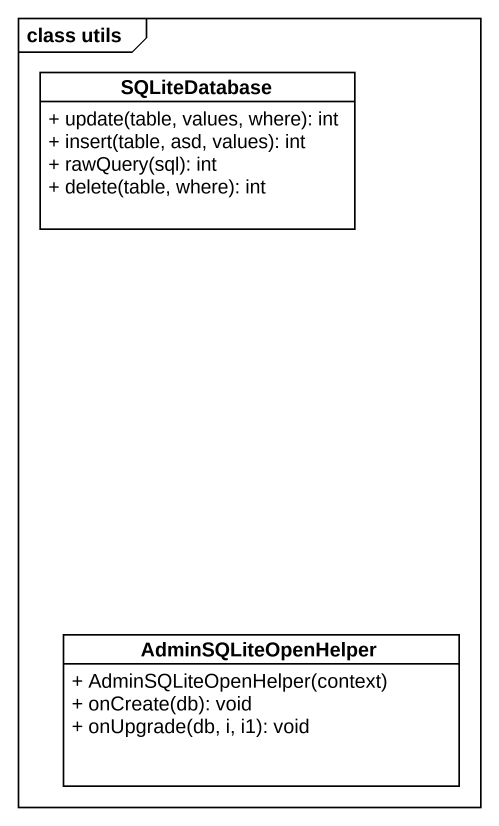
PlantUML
@startuml
mainframe class utils
hide circle
hide empty members
skinparam classAttributeIconSize 0
class SQLiteDatabase {
  + update(table, values, where): int
  + insert(table, asd, values): int
  + rawQuery(sql): int
  + delete(table, where): int
}
class AdminSQLiteOpenHelper {
  + AdminSQLiteOpenHelper(context)
  + onCreate(db): void
  + onUpgrade(db, i, i1): void
}
@enduml
